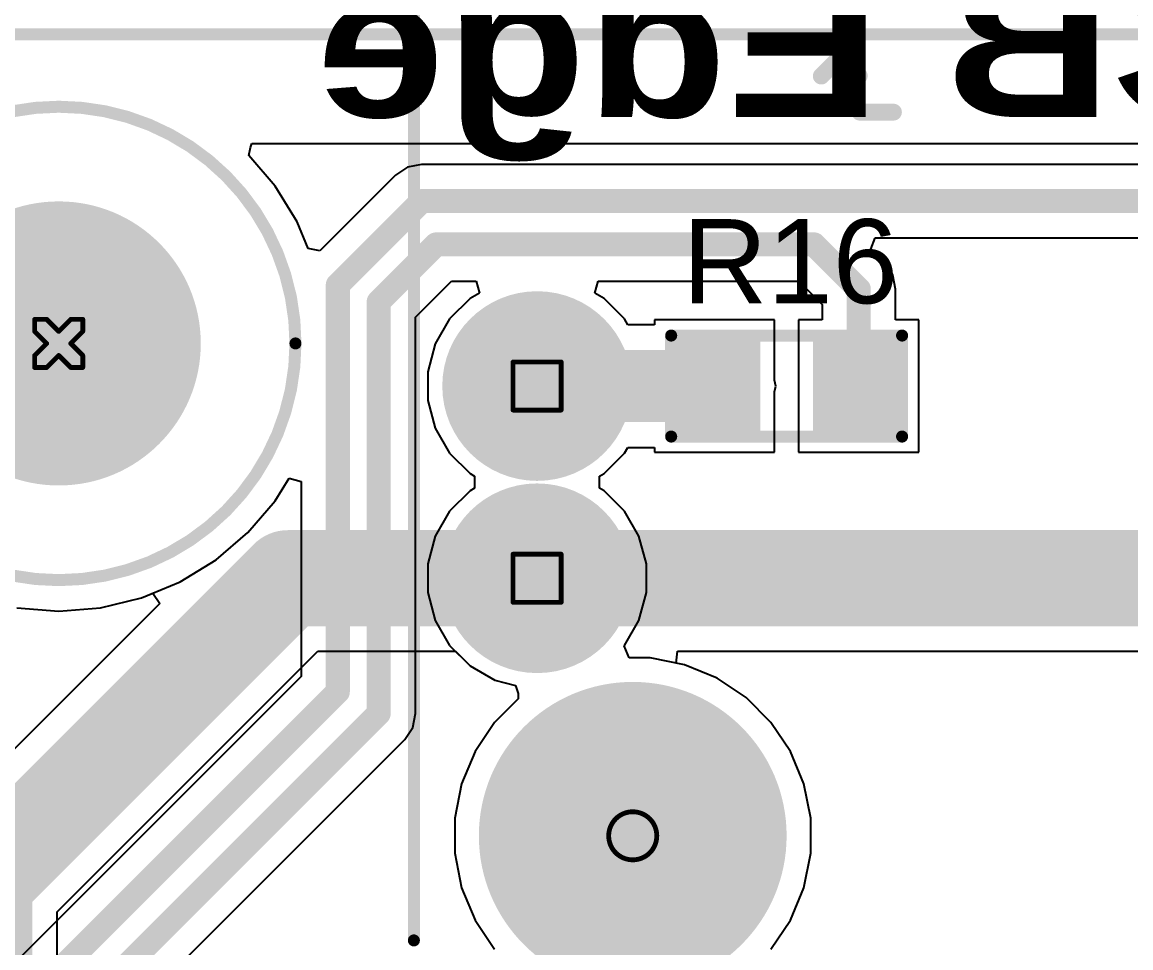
# Model space of a CAD drawing. Header units: inches. Extents: x -0.8 to 12, y -0.1 to 3.7.
# Drawn here: x 0.4478 to 0.9087, y 1.5745 to 1.9594 of the extents above; entities that cross this region are included whole.
import ezdxf

# ---------------------------------------------------------------- set-up
doc = ezdxf.new("R2010")
doc.units = ezdxf.units.IN
doc.header["$MEASUREMENT"] = 0
for name, color, linetype in [('Board Outline', 216, 'Continuous'), ('Bottom Layer', 5, 'Continuous'), ('Bottom Overlay', 54, 'Continuous'), ('Bottom Solder', 6, 'Continuous'), ('Drill Drawing', 1, 'Continuous'), ('Keep-Out Layer', 6, 'Continuous'), ('Multi-Layer', 9, 'Continuous'), ('Pad Holes', 156, 'Continuous'), ('Top Layer', 1, 'Continuous'), ('Top Overlay', 2, 'Continuous'), ('Top Paste', 8, 'Continuous'), ('Top Solder', 216, 'Continuous')]:
    doc.layers.add(name, color=color, linetype=linetype)
doc.styles.add('Arial', font='', dxfattribs={"height": 0.2})
doc.styles.add('Arial Black_Bold', font='', dxfattribs={"height": 0.2})
doc.styles.get('Arial').set_extended_font_data('Arial')
doc.styles.get('Arial Black_Bold').set_extended_font_data('Arial Black', bold=True)

# ---------------------------------------------------------------- blocks, each defined once
blk = doc.blocks.new('ARJM11D7_114_AB_EW2_B_5')
at = {"layer": 'Bottom Layer'}
h = blk.add_hatch(color=5, dxfattribs=at)
edge = h.paths.add_edge_path()
edge.add_arc((-0.26476, 0.2685), 0.03543, 0, 360)
h = blk.add_hatch(color=5, dxfattribs=at)
edge = h.paths.add_edge_path()
edge.add_arc((-0.26476, 0.18858), 0.03543, 0, 360)
at = {"layer": 'Bottom Solder'}
h = blk.add_hatch(color=6, dxfattribs=at)
edge = h.paths.add_edge_path()
edge.add_arc((-0.26476, 0.2685), 0.03943, 0, 360)
h = blk.add_hatch(color=6, dxfattribs=at)
edge = h.paths.add_edge_path()
edge.add_arc((-0.26476, 0.18858), 0.03943, 0, 360)
h = blk.add_hatch(color=6, dxfattribs=at)
edge = h.paths.add_edge_path()
edge.add_arc((-0.225, 0.0815), 0.004, 0, 360)
at = {"layer": 'Multi-Layer'}
h = blk.add_hatch(color=9, dxfattribs=at)
edge = h.paths.add_edge_path()
edge.add_arc((-0.26476, 0.2685), 0.03543, 0, 360)
h = blk.add_hatch(color=9, dxfattribs=at)
edge = h.paths.add_edge_path()
edge.add_arc((-0.26476, 0.18858), 0.03543, 0, 360)
at = {"layer": 'Pad Holes'}
h = blk.add_hatch(color=7, dxfattribs=at)
edge = h.paths.add_edge_path()
edge.add_arc((-0.26476, 0.2685), 0.02047, 0, 360)
h = blk.add_hatch(color=7, dxfattribs=at)
edge = h.paths.add_edge_path()
edge.add_arc((-0.26476, 0.18858), 0.02047, 0, 360)
h = blk.add_hatch(color=7, dxfattribs=at)
edge = h.paths.add_edge_path()
edge.add_arc((-0.225, 0.0815), 0.06398, 0, 360)
at = {"layer": 'Top Layer'}
h = blk.add_hatch(color=1, dxfattribs=at)
edge = h.paths.add_edge_path()
edge.add_arc((-0.26476, 0.2685), 0.03543, 0, 360)
h = blk.add_hatch(color=1, dxfattribs=at)
edge = h.paths.add_edge_path()
edge.add_arc((-0.26476, 0.18858), 0.03543, 0, 360)
at = {"layer": 'Top Solder'}
h = blk.add_hatch(color=216, dxfattribs=at)
edge = h.paths.add_edge_path()
edge.add_arc((-0.26476, 0.2685), 0.03943, 0, 360)
h = blk.add_hatch(color=216, dxfattribs=at)
edge = h.paths.add_edge_path()
edge.add_arc((-0.26476, 0.18858), 0.03943, 0, 360)
h = blk.add_hatch(color=216, dxfattribs=at)
edge = h.paths.add_edge_path()
edge.add_arc((-0.225, 0.0815), 0.004, 0, 360)
at = {"layer": 'Bottom Overlay'}
blk.add_lwpolyline([(-0.316, 0.038, 0.005, 0.005, 0), (-0.316, 0.509, 0.005, 0.005, 0)], format="xyseb", dxfattribs=at)
blk.add_lwpolyline([(-0.31725, 0.038, 0.0025, 0.0025, 1), (-0.31475, 0.038, 0.0025, 0.0025, 1)], format="xyseb", close=True, dxfattribs=at)
at = {"layer": 'Bottom Overlay', "style": 'Arial Black_Bold', "text_generation_flag": 2}
blk.add_text('PCB Edge', height=0.06, rotation=360, dxfattribs=at).set_placement((0.10739, 0.38034))
blk = doc.blocks.new('RES_0603_38')
at = {"layer": 'Top Layer'}
for points in [[(-0.015, 0.0175), (-0.015, -0.0175), (-0.045, -0.0175), (-0.045, 0.0175)], [(0.045, 0.0175), (0.045, -0.0175), (0.015, -0.0175), (0.015, 0.0175)]]:
    blk.add_hatch(color=1, dxfattribs=at).paths.add_polyline_path(points)
at = {"layer": 'Top Paste'}
for points in [[(-0.015, 0.0175), (-0.015, -0.0175), (-0.045, -0.0175), (-0.045, 0.0175)], [(0.045, 0.0175), (0.045, -0.0175), (0.015, -0.0175), (0.015, 0.0175)]]:
    blk.add_hatch(color=8, dxfattribs=at).paths.add_polyline_path(points)
at = {"layer": 'Top Solder'}
for points in [[(-0.011, 0.0215), (-0.011, -0.0215), (-0.049, -0.0215), (-0.049, 0.0215)], [(0.049, 0.0215), (0.049, -0.0215), (0.011, -0.0215), (0.011, 0.0215)]]:
    blk.add_hatch(color=216, dxfattribs=at).paths.add_polyline_path(points)
at = {"layer": 'Top Overlay'}
for points in [[(-0.048, -0.021, 0.005, 0.005, 0), (-0.048, 0.021, 0.005, 0.005, 0)], [(-0.048, 0.021, 0.005, 0.005, 0), (0.048, 0.021, 0.005, 0.005, 0)], [(0.048, -0.021, 0.005, 0.005, 0), (0.048, 0.021, 0.005, 0.005, 0)], [(-0.048, -0.021, 0.005, 0.005, 0), (0.048, -0.021, 0.005, 0.005, 0)]]:
    blk.add_lwpolyline(points, format="xyseb", dxfattribs=at)
for points in [[(-0.04925, 0.021, 0.0025, 0.0025, 1), (-0.04675, 0.021, 0.0025, 0.0025, 1)], [(-0.04925, 0.021, 0.0025, 0.0025, 1), (-0.04675, 0.021, 0.0025, 0.0025, 1)], [(0.04675, 0.021, 0.0025, 0.0025, 1), (0.04925, 0.021, 0.0025, 0.0025, 1)], [(0.04675, 0.021, 0.0025, 0.0025, 1), (0.04925, 0.021, 0.0025, 0.0025, 1)], [(-0.04925, -0.021, 0.0025, 0.0025, 1), (-0.04675, -0.021, 0.0025, 0.0025, 1)], [(-0.04925, -0.021, 0.0025, 0.0025, 1), (-0.04675, -0.021, 0.0025, 0.0025, 1)], [(0.04675, -0.021, 0.0025, 0.0025, 1), (0.04925, -0.021, 0.0025, 0.0025, 1)], [(0.04675, -0.021, 0.0025, 0.0025, 1), (0.04925, -0.021, 0.0025, 0.0025, 1)]]:
    blk.add_lwpolyline(points, format="xyseb", close=True, dxfattribs=at)

msp = doc.modelspace()

# ---------------------------------------------------------------- hatches: boundary and pattern name
at = {"layer": 'Bottom Solder'}
h = msp.add_hatch(color=6, dxfattribs=at)
edge = h.paths.add_edge_path()
edge.add_arc((0.46295, 1.82583), 0.004, 0, 360)
at = {"layer": 'Pad Holes'}
h = msp.add_hatch(color=7, dxfattribs=at)
edge = h.paths.add_edge_path()
edge.add_arc((0.46295, 1.82583), 0.05906, 0, 360)
at = {"layer": 'Top Solder'}
h = msp.add_hatch(color=216, dxfattribs=at)
edge = h.paths.add_edge_path()
edge.add_arc((0.46295, 1.82583), 0.004, 0, 360)

# ---------------------------------------------------------------- linework, layer by layer
at = {"layer": 'Board Outline'}
msp.add_lwpolyline([(0, 1.95441, 0.005, 0.005, 0), (1.29921, 1.95441, 0.005, 0.005, 0)], format="xyseb", dxfattribs=at)
msp.add_lwpolyline([(0, 1.95441, 0.005, 0.005, 0), (1.29921, 1.95441, 0.005, 0.005, 0)], format="xyseb", dxfattribs=at)
at = {"layer": 'Bottom Layer'}
for p, q in [((0.48036, 1.71593), (0.49734, 1.72)), ((0.49734, 1.72), (0.50212, 1.72199)), ((0.50212, 1.72199), (0.50496, 1.71775)), ((0.50496, 1.71775), (0.4106, 1.6234)), ((0.44555, 1.71593), (0.46295, 1.71456)), ((0.46295, 1.71456), (0.48036, 1.71593)), ((0.46226, 1.58947), (0.57072, 1.69793)), ((0.57072, 1.69793), (0.62786, 1.69793)), ((0.62786, 1.69793), (0.63395, 1.69183)), ((0.7197, 1.69293), (0.72019, 1.69793)), ((0.72019, 1.69793), (1.13303, 1.69793)), ((0.63395, 1.69183), (0.64431, 1.68585)), ((0.72319, 1.69224), (0.7197, 1.69293)), ((0.73665, 1.68666), (0.72319, 1.69224)), ((0.64431, 1.68585), (0.65292, 1.68355)), ((0.65292, 1.68355), (0.65391, 1.68032)), ((0.74877, 1.67856), (0.73665, 1.68666)), ((0.65398, 1.67809), (0.64415, 1.66826)), ((0.65391, 1.68032), (0.65398, 1.67809)), ((0.75908, 1.66826), (0.74877, 1.67856)), ((0.64415, 1.66826), (0.63606, 1.65614)), ((0.76717, 1.65614), (0.75908, 1.66826)), ((0.63606, 1.65614), (0.63048, 1.64268)), ((0.77275, 1.64268), (0.76717, 1.65614)), ((0.63048, 1.64268), (0.62764, 1.62839)), ((0.77559, 1.62839), (0.77275, 1.64268)), ((0.62764, 1.62839), (0.62764, 1.61382)), ((0.77559, 1.61382), (0.77559, 1.62839)), ((0.62764, 1.61382), (0.63048, 1.59952)), ((0.77275, 1.59952), (0.77559, 1.61382)), ((0.63048, 1.59952), (0.63606, 1.58606)), ((0.76717, 1.58606), (0.77275, 1.59952)), ((0.46226, 1.43574), (0.46226, 1.58947)), ((0.63606, 1.58606), (0.64415, 1.57395)), ((0.75908, 1.57395), (0.76717, 1.58606))]:
    msp.add_line(p, q, dxfattribs=at)
for points in [[(0.432, 1.602, 0.04, 0.04, 0), (0.55819, 1.72819, 0.04, 0.04, 0)], [(0.55819, 1.72819, 0.04, 0.04, 0), (0.66185, 1.72819, 0.04, 0.04, 0)], [(0.66185, 1.72819, 0.04, 0.04, 0), (1.17594, 1.72819, 0.04, 0.04, 0)], [(0.432, 0.844, 0.04, 0.04, 0), (0.432, 1.602, 0.04, 0.04, 0)]]:
    msp.add_lwpolyline(points, format="xyseb", dxfattribs=at)
for points in [[(0.54819, 1.72819, 0.02, 0.02, 1), (0.56819, 1.72819, 0.02, 0.02, 1)], [(0.54819, 1.72819, 0.02, 0.02, 1), (0.56819, 1.72819, 0.02, 0.02, 1)], [(0.65185, 1.72819, 0.02, 0.02, 1), (0.67185, 1.72819, 0.02, 0.02, 1)], [(0.65185, 1.72819, 0.02, 0.02, 1), (0.67185, 1.72819, 0.02, 0.02, 1)], [(0.422, 1.602, 0.02, 0.02, 1), (0.442, 1.602, 0.02, 0.02, 1)], [(0.422, 1.602, 0.02, 0.02, 1), (0.442, 1.602, 0.02, 0.02, 1)]]:
    msp.add_lwpolyline(points, format="xyseb", close=True, dxfattribs=at)
at = {"layer": 'Bottom Overlay'}
for points in [[(0.78, 1.937, 0.007, 0.007, 0), (0.78789, 1.94489, 0.007, 0.007, 0)], [(0.78789, 1.945, 0.007, 0.007, 0), (0.79578, 1.93711, 0.007, 0.007, 0)], [(0.78789, 1.93011, 0.007, 0.007, 0), (0.78789, 1.945, 0.007, 0.007, 0)], [(0.78789, 1.93011, 0.007, 0.007, 0), (0.796, 1.922, 0.007, 0.007, 0)], [(0.796, 1.922, 0.007, 0.007, 0), (0.81, 1.922, 0.007, 0.007, 0)]]:
    msp.add_lwpolyline(points, format="xyseb", dxfattribs=at)
for points in [[(0.78614, 1.945, 0.0035, 0.0035, 1), (0.78964, 1.945, 0.0035, 0.0035, 1)], [(0.78614, 1.945, 0.0035, 0.0035, 1), (0.78964, 1.945, 0.0035, 0.0035, 1)], [(0.78614, 1.94489, 0.0035, 0.0035, 1), (0.78964, 1.94489, 0.0035, 0.0035, 1)], [(0.79403, 1.93711, 0.0035, 0.0035, 1), (0.79753, 1.93711, 0.0035, 0.0035, 1)], [(0.77825, 1.937, 0.0035, 0.0035, 1), (0.78175, 1.937, 0.0035, 0.0035, 1)], [(0.78614, 1.93011, 0.0035, 0.0035, 1), (0.78964, 1.93011, 0.0035, 0.0035, 1)], [(0.78614, 1.93011, 0.0035, 0.0035, 1), (0.78964, 1.93011, 0.0035, 0.0035, 1)], [(0.79425, 1.922, 0.0035, 0.0035, 1), (0.79775, 1.922, 0.0035, 0.0035, 1)], [(0.79425, 1.922, 0.0035, 0.0035, 1), (0.79775, 1.922, 0.0035, 0.0035, 1)], [(0.80825, 1.922, 0.0035, 0.0035, 1), (0.81175, 1.922, 0.0035, 0.0035, 1)]]:
    msp.add_lwpolyline(points, format="xyseb", close=True, dxfattribs=at)
at = {"layer": 'Drill Drawing'}
for points in [[(0.45295, 1.83083, 0.002, 0.002, 0), (0.45295, 1.83583, 0.002, 0.002, 0)], [(0.45295, 1.83583, 0.002, 0.002, 0), (0.45795, 1.83583, 0.002, 0.002, 0)], [(0.45795, 1.83583, 0.002, 0.002, 0), (0.46295, 1.83083, 0.002, 0.002, 0)], [(0.46295, 1.83083, 0.002, 0.002, 0), (0.46795, 1.83583, 0.002, 0.002, 0)], [(0.46795, 1.83583, 0.002, 0.002, 0), (0.47295, 1.83583, 0.002, 0.002, 0)], [(0.47295, 1.83083, 0.002, 0.002, 0), (0.47295, 1.83583, 0.002, 0.002, 0)], [(0.45295, 1.83083, 0.002, 0.002, 0), (0.45795, 1.82583, 0.002, 0.002, 0)], [(0.46795, 1.82583, 0.002, 0.002, 0), (0.47295, 1.83083, 0.002, 0.002, 0)], [(0.45295, 1.82083, 0.002, 0.002, 0), (0.45795, 1.82583, 0.002, 0.002, 0)], [(0.46795, 1.82583, 0.002, 0.002, 0), (0.47295, 1.82083, 0.002, 0.002, 0)], [(0.45295, 1.81583, 0.002, 0.002, 0), (0.45295, 1.82083, 0.002, 0.002, 0)], [(0.45795, 1.81583, 0.002, 0.002, 0), (0.46295, 1.82083, 0.002, 0.002, 0)], [(0.46295, 1.82083, 0.002, 0.002, 0), (0.46795, 1.81583, 0.002, 0.002, 0)], [(0.47295, 1.81583, 0.002, 0.002, 0), (0.47295, 1.82083, 0.002, 0.002, 0)], [(0.45295, 1.81583, 0.002, 0.002, 0), (0.45795, 1.81583, 0.002, 0.002, 0)], [(0.46795, 1.81583, 0.002, 0.002, 0), (0.47295, 1.81583, 0.002, 0.002, 0)], [(0.65185, 1.81811, 0.002, 0.002, 0), (0.67185, 1.81811, 0.002, 0.002, 0)], [(0.65185, 1.79811, 0.002, 0.002, 0), (0.65185, 1.81811, 0.002, 0.002, 0)], [(0.67185, 1.79811, 0.002, 0.002, 0), (0.67185, 1.81811, 0.002, 0.002, 0)], [(0.65185, 1.79811, 0.002, 0.002, 0), (0.67185, 1.79811, 0.002, 0.002, 0)], [(0.65185, 1.73819, 0.002, 0.002, 0), (0.67185, 1.73819, 0.002, 0.002, 0)], [(0.65185, 1.71819, 0.002, 0.002, 0), (0.65185, 1.73819, 0.002, 0.002, 0)], [(0.67185, 1.71819, 0.002, 0.002, 0), (0.67185, 1.73819, 0.002, 0.002, 0)], [(0.65185, 1.71819, 0.002, 0.002, 0), (0.67185, 1.71819, 0.002, 0.002, 0)]]:
    msp.add_lwpolyline(points, format="xyseb", dxfattribs=at)
for points in [[(0.45245, 1.83583, 0.001, 0.001, 1), (0.45345, 1.83583, 0.001, 0.001, 1)], [(0.45245, 1.83583, 0.001, 0.001, 1), (0.45345, 1.83583, 0.001, 0.001, 1)], [(0.45745, 1.83583, 0.001, 0.001, 1), (0.45845, 1.83583, 0.001, 0.001, 1)], [(0.45745, 1.83583, 0.001, 0.001, 1), (0.45845, 1.83583, 0.001, 0.001, 1)], [(0.46745, 1.83583, 0.001, 0.001, 1), (0.46845, 1.83583, 0.001, 0.001, 1)], [(0.46745, 1.83583, 0.001, 0.001, 1), (0.46845, 1.83583, 0.001, 0.001, 1)], [(0.47245, 1.83583, 0.001, 0.001, 1), (0.47345, 1.83583, 0.001, 0.001, 1)], [(0.47245, 1.83583, 0.001, 0.001, 1), (0.47345, 1.83583, 0.001, 0.001, 1)], [(0.45245, 1.83083, 0.001, 0.001, 1), (0.45345, 1.83083, 0.001, 0.001, 1)], [(0.45245, 1.83083, 0.001, 0.001, 1), (0.45345, 1.83083, 0.001, 0.001, 1)], [(0.46245, 1.83083, 0.001, 0.001, 1), (0.46345, 1.83083, 0.001, 0.001, 1)], [(0.46245, 1.83083, 0.001, 0.001, 1), (0.46345, 1.83083, 0.001, 0.001, 1)], [(0.47245, 1.83083, 0.001, 0.001, 1), (0.47345, 1.83083, 0.001, 0.001, 1)], [(0.47245, 1.83083, 0.001, 0.001, 1), (0.47345, 1.83083, 0.001, 0.001, 1)], [(0.45745, 1.82583, 0.001, 0.001, 1), (0.45845, 1.82583, 0.001, 0.001, 1)], [(0.45745, 1.82583, 0.001, 0.001, 1), (0.45845, 1.82583, 0.001, 0.001, 1)], [(0.46745, 1.82583, 0.001, 0.001, 1), (0.46845, 1.82583, 0.001, 0.001, 1)], [(0.46745, 1.82583, 0.001, 0.001, 1), (0.46845, 1.82583, 0.001, 0.001, 1)], [(0.45245, 1.82083, 0.001, 0.001, 1), (0.45345, 1.82083, 0.001, 0.001, 1)], [(0.45245, 1.82083, 0.001, 0.001, 1), (0.45345, 1.82083, 0.001, 0.001, 1)], [(0.46245, 1.82083, 0.001, 0.001, 1), (0.46345, 1.82083, 0.001, 0.001, 1)], [(0.46245, 1.82083, 0.001, 0.001, 1), (0.46345, 1.82083, 0.001, 0.001, 1)], [(0.47245, 1.82083, 0.001, 0.001, 1), (0.47345, 1.82083, 0.001, 0.001, 1)], [(0.47245, 1.82083, 0.001, 0.001, 1), (0.47345, 1.82083, 0.001, 0.001, 1)], [(0.45245, 1.81583, 0.001, 0.001, 1), (0.45345, 1.81583, 0.001, 0.001, 1)], [(0.45245, 1.81583, 0.001, 0.001, 1), (0.45345, 1.81583, 0.001, 0.001, 1)], [(0.45745, 1.81583, 0.001, 0.001, 1), (0.45845, 1.81583, 0.001, 0.001, 1)], [(0.45745, 1.81583, 0.001, 0.001, 1), (0.45845, 1.81583, 0.001, 0.001, 1)], [(0.46745, 1.81583, 0.001, 0.001, 1), (0.46845, 1.81583, 0.001, 0.001, 1)], [(0.46745, 1.81583, 0.001, 0.001, 1), (0.46845, 1.81583, 0.001, 0.001, 1)], [(0.47245, 1.81583, 0.001, 0.001, 1), (0.47345, 1.81583, 0.001, 0.001, 1)], [(0.47245, 1.81583, 0.001, 0.001, 1), (0.47345, 1.81583, 0.001, 0.001, 1)], [(0.65135, 1.81811, 0.001, 0.001, 1), (0.65235, 1.81811, 0.001, 0.001, 1)], [(0.65135, 1.81811, 0.001, 0.001, 1), (0.65235, 1.81811, 0.001, 0.001, 1)], [(0.67135, 1.81811, 0.001, 0.001, 1), (0.67235, 1.81811, 0.001, 0.001, 1)], [(0.67135, 1.81811, 0.001, 0.001, 1), (0.67235, 1.81811, 0.001, 0.001, 1)], [(0.65135, 1.79811, 0.001, 0.001, 1), (0.65235, 1.79811, 0.001, 0.001, 1)], [(0.65135, 1.79811, 0.001, 0.001, 1), (0.65235, 1.79811, 0.001, 0.001, 1)], [(0.67135, 1.79811, 0.001, 0.001, 1), (0.67235, 1.79811, 0.001, 0.001, 1)], [(0.67135, 1.79811, 0.001, 0.001, 1), (0.67235, 1.79811, 0.001, 0.001, 1)], [(0.65135, 1.73819, 0.001, 0.001, 1), (0.65235, 1.73819, 0.001, 0.001, 1)], [(0.65135, 1.73819, 0.001, 0.001, 1), (0.65235, 1.73819, 0.001, 0.001, 1)], [(0.67135, 1.73819, 0.001, 0.001, 1), (0.67235, 1.73819, 0.001, 0.001, 1)], [(0.67135, 1.73819, 0.001, 0.001, 1), (0.67235, 1.73819, 0.001, 0.001, 1)], [(0.65135, 1.71819, 0.001, 0.001, 1), (0.65235, 1.71819, 0.001, 0.001, 1)], [(0.65135, 1.71819, 0.001, 0.001, 1), (0.65235, 1.71819, 0.001, 0.001, 1)], [(0.67135, 1.71819, 0.001, 0.001, 1), (0.67235, 1.71819, 0.001, 0.001, 1)], [(0.67135, 1.71819, 0.001, 0.001, 1), (0.67235, 1.71819, 0.001, 0.001, 1)], [(0.71161, 1.6211, 0.002, 0.002, 1), (0.69161, 1.6211, 0.002, 0.002, 1)], [(0.69111, 1.6211, 0.001, 0.001, 1), (0.69211, 1.6211, 0.001, 0.001, 1)], [(0.71111, 1.6211, 0.001, 0.001, 1), (0.71211, 1.6211, 0.001, 0.001, 1)]]:
    msp.add_lwpolyline(points, format="xyseb", close=True, dxfattribs=at)
at = {"layer": 'Keep-Out Layer'}
for points in [[(0.56138, 1.82583, 0.005, 0.005, 1), (0.36453, 1.82583, 0.005, 0.005, 1)], [(0.56013, 1.82583, 0.0025, 0.0025, 1), (0.56263, 1.82583, 0.0025, 0.0025, 1)]]:
    msp.add_lwpolyline(points, format="xyseb", close=True, dxfattribs=at)
at = {"layer": 'Top Layer'}
for p, q in [((0.54268, 1.90735), (0.54329, 1.909)), ((0.54329, 1.909), (1.19923, 1.909)), ((0.54206, 1.904), (0.54268, 1.90735)), ((0.55297, 1.89123), (0.54206, 1.904)), ((0.60797, 1.89913), (0.60301, 1.89581)), ((0.61383, 1.90029), (0.60797, 1.89913)), ((1.024, 1.90029), (0.61383, 1.90029)), ((0.60301, 1.89581), (0.57156, 1.86436)), ((0.56209, 1.87634), (0.55297, 1.89123)), ((0.56665, 1.86533), (0.56209, 1.87634)), ((0.80054, 1.86509), (0.80246, 1.86971)), ((0.80246, 1.86971), (1.01767, 1.86971)), ((0.57156, 1.86436), (0.56665, 1.86533)), ((0.8064, 1.85922), (0.80054, 1.86509)), ((0.80972, 1.85426), (0.8064, 1.85922)), ((0.81088, 1.84841), (0.80972, 1.85426)), ((0.61129, 1.83679), (0.6262, 1.85171)), ((0.6262, 1.85171), (0.63649, 1.85171)), ((0.63649, 1.85171), (0.63783, 1.84671)), ((0.68587, 1.84671), (0.68721, 1.85171)), ((0.68721, 1.85171), (0.77067, 1.85171)), ((0.77067, 1.85171), (0.7803, 1.84207)), ((0.81088, 1.83561), (0.81088, 1.84841)), ((0.63395, 1.84447), (0.62549, 1.83601)), ((0.63783, 1.84671), (0.63395, 1.84447)), ((0.68975, 1.84447), (0.68587, 1.84671)), ((0.69821, 1.83601), (0.68975, 1.84447)), ((0.7803, 1.84207), (0.7803, 1.83561)), ((0.61129, 1.67199), (0.61129, 1.83679)), ((0.62549, 1.83601), (0.61951, 1.82565)), ((0.6996, 1.8336), (0.69821, 1.83601)), ((0.76059, 1.83561), (0.71059, 1.83561)), ((0.71059, 1.83561), (0.71059, 1.8336)), ((0.76059, 1.81057), (0.76059, 1.83561)), ((0.7803, 1.83561), (0.77059, 1.83561)), ((0.77059, 1.83561), (0.77059, 1.78061)), ((0.82059, 1.83561), (0.81088, 1.83561)), ((0.82059, 1.78061), (0.82059, 1.83561)), ((0.71059, 1.8336), (0.6996, 1.8336)), ((0.61951, 1.82565), (0.61642, 1.81409)), ((0.61642, 1.81409), (0.61642, 1.80213)), ((0.76108, 1.80811), (0.76059, 1.81057)), ((0.76059, 1.80565), (0.76108, 1.80811)), ((0.76059, 1.78061), (0.76059, 1.80565)), ((0.61642, 1.80213), (0.61951, 1.79057)), ((0.61951, 1.79057), (0.62549, 1.78021)), ((0.62549, 1.78021), (0.63395, 1.77175)), ((0.68975, 1.77175), (0.69821, 1.78021)), ((0.69821, 1.78021), (0.6996, 1.78262)), ((0.6996, 1.78262), (0.71059, 1.78262)), ((0.71059, 1.78262), (0.71059, 1.78061)), ((0.71059, 1.78061), (0.76059, 1.78061)), ((0.77059, 1.78061), (0.82059, 1.78061)), ((0.63395, 1.77175), (0.63587, 1.77065)), ((0.63587, 1.77065), (0.63587, 1.76565)), ((0.68783, 1.77065), (0.68975, 1.77175)), ((0.68783, 1.76565), (0.68783, 1.77065)), ((0.55297, 1.76042), (0.5587, 1.76977)), ((0.5587, 1.76977), (0.5637, 1.76836)), ((0.5637, 1.76836), (0.5637, 1.68733)), ((0.63587, 1.76565), (0.63395, 1.76454)), ((0.68975, 1.76454), (0.68783, 1.76565)), ((0.63395, 1.76454), (0.62549, 1.75609)), ((0.69821, 1.75609), (0.68975, 1.76454)), ((0.54163, 1.74715), (0.55297, 1.76042)), ((0.62549, 1.75609), (0.61951, 1.74573)), ((0.70419, 1.74573), (0.69821, 1.75609)), ((0.52835, 1.73581), (0.54163, 1.74715)), ((0.61951, 1.74573), (0.61642, 1.73417)), ((0.70728, 1.73417), (0.70419, 1.74573)), ((0.51347, 1.72669), (0.52835, 1.73581)), ((0.61642, 1.73417), (0.61642, 1.72221)), ((0.70728, 1.72221), (0.70728, 1.73417)), ((0.49734, 1.72), (0.51347, 1.72669)), ((0.48036, 1.71593), (0.49734, 1.72)), ((0.61642, 1.72221), (0.61951, 1.71065)), ((0.70419, 1.71065), (0.70728, 1.72221)), ((0.44555, 1.71593), (0.46295, 1.71456)), ((0.46295, 1.71456), (0.48036, 1.71593)), ((0.61951, 1.71065), (0.62549, 1.70029)), ((0.69821, 1.70029), (0.70419, 1.71065)), ((0.62549, 1.70029), (0.63395, 1.69183)), ((0.69799, 1.70008), (0.69821, 1.70029)), ((0.70006, 1.69508), (0.69799, 1.70008)), ((0.63395, 1.69183), (0.64431, 1.68585)), ((0.7089, 1.69508), (0.70006, 1.69508)), ((0.72319, 1.69224), (0.7089, 1.69508)), ((0.73665, 1.68666), (0.72319, 1.69224)), ((0.5637, 1.68733), (0.15119, 1.27481)), ((0.64431, 1.68585), (0.65292, 1.68355)), ((0.65292, 1.68355), (0.65391, 1.68032)), ((0.74877, 1.67856), (0.73665, 1.68666)), ((0.65398, 1.67809), (0.64415, 1.66826)), ((0.65391, 1.68032), (0.65398, 1.67809)), ((0.75908, 1.66826), (0.74877, 1.67856)), ((0.61012, 1.66614), (0.61129, 1.67199)), ((0.60681, 1.66118), (0.61012, 1.66614)), ((0.64415, 1.66826), (0.63606, 1.65614)), ((0.76717, 1.65614), (0.75908, 1.66826)), ((0.20329, 1.25767), (0.60681, 1.66118)), ((0.63606, 1.65614), (0.63048, 1.64268)), ((0.77275, 1.64268), (0.76717, 1.65614)), ((0.63048, 1.64268), (0.62764, 1.62839)), ((0.77559, 1.62839), (0.77275, 1.64268)), ((0.62764, 1.62839), (0.62764, 1.61382)), ((0.77559, 1.61382), (0.77559, 1.62839)), ((0.62764, 1.61382), (0.63048, 1.59952)), ((0.77275, 1.59952), (0.77559, 1.61382)), ((0.63048, 1.59952), (0.63606, 1.58606)), ((0.76717, 1.58606), (0.77275, 1.59952)), ((0.63606, 1.58606), (0.64415, 1.57395)), ((0.75908, 1.57395), (0.76717, 1.58606))]:
    msp.add_line(p, q, dxfattribs=at)
for points in [[(0.57899, 1.85017, 0.01, 0.01, 0), (0.61383, 1.885, 0.01, 0.01, 0)], [(0.61383, 1.885, 0.01, 0.01, 0), (1.024, 1.885, 0.01, 0.01, 0)], [(0.59599, 1.84312, 0.01, 0.01, 0), (0.61987, 1.867, 0.01, 0.01, 0)], [(0.61987, 1.867, 0.01, 0.01, 0), (0.777, 1.867, 0.01, 0.01, 0)], [(0.777, 1.867, 0.01, 0.01, 0), (0.79559, 1.84841, 0.01, 0.01, 0)], [(0.57899, 1.68099, 0.01, 0.01, 0), (0.57899, 1.85017, 0.01, 0.01, 0)], [(0.79559, 1.80811, 0.01, 0.01, 0), (0.79559, 1.84841, 0.01, 0.01, 0)], [(0.59599, 1.67199, 0.01, 0.01, 0), (0.59599, 1.84312, 0.01, 0.01, 0)], [(0.66185, 1.80811, 0.03, 0.03, 0), (0.73559, 1.80811, 0.03, 0.03, 0)], [(0.162, 1.264, 0.01, 0.01, 0), (0.57899, 1.68099, 0.01, 0.01, 0)], [(0.188, 1.264, 0.01, 0.01, 0), (0.59599, 1.67199, 0.01, 0.01, 0)]]:
    msp.add_lwpolyline(points, format="xyseb", dxfattribs=at)
for points in [[(0.61133, 1.885, 0.005, 0.005, 1), (0.61633, 1.885, 0.005, 0.005, 1)], [(0.61133, 1.885, 0.005, 0.005, 1), (0.61633, 1.885, 0.005, 0.005, 1)], [(0.61737, 1.867, 0.005, 0.005, 1), (0.62237, 1.867, 0.005, 0.005, 1)], [(0.61737, 1.867, 0.005, 0.005, 1), (0.62237, 1.867, 0.005, 0.005, 1)], [(0.7745, 1.867, 0.005, 0.005, 1), (0.7795, 1.867, 0.005, 0.005, 1)], [(0.7745, 1.867, 0.005, 0.005, 1), (0.7795, 1.867, 0.005, 0.005, 1)], [(0.57649, 1.85017, 0.005, 0.005, 1), (0.58149, 1.85017, 0.005, 0.005, 1)], [(0.57649, 1.85017, 0.005, 0.005, 1), (0.58149, 1.85017, 0.005, 0.005, 1)], [(0.79309, 1.84841, 0.005, 0.005, 1), (0.79809, 1.84841, 0.005, 0.005, 1)], [(0.79309, 1.84841, 0.005, 0.005, 1), (0.79809, 1.84841, 0.005, 0.005, 1)], [(0.59349, 1.84312, 0.005, 0.005, 1), (0.59849, 1.84312, 0.005, 0.005, 1)], [(0.59349, 1.84312, 0.005, 0.005, 1), (0.59849, 1.84312, 0.005, 0.005, 1)], [(0.65435, 1.80811, 0.015, 0.015, 1), (0.66935, 1.80811, 0.015, 0.015, 1)], [(0.72809, 1.80811, 0.015, 0.015, 1), (0.74309, 1.80811, 0.015, 0.015, 1)], [(0.79309, 1.80811, 0.005, 0.005, 1), (0.79809, 1.80811, 0.005, 0.005, 1)], [(0.57649, 1.68099, 0.005, 0.005, 1), (0.58149, 1.68099, 0.005, 0.005, 1)], [(0.57649, 1.68099, 0.005, 0.005, 1), (0.58149, 1.68099, 0.005, 0.005, 1)], [(0.59349, 1.67199, 0.005, 0.005, 1), (0.59849, 1.67199, 0.005, 0.005, 1)], [(0.59349, 1.67199, 0.005, 0.005, 1), (0.59849, 1.67199, 0.005, 0.005, 1)]]:
    msp.add_lwpolyline(points, format="xyseb", close=True, dxfattribs=at)

# ---------------------------------------------------------------- block references
for name, p in [('ARJM11D7_114_AB_EW2_B_5', (0.92661, 1.53961)), ('RES_0603_38', (0.76559, 1.80811))]:
    msp.add_blockref(name, p)

# ---------------------------------------------------------------- texts
at = {"layer": 'Top Overlay', "style": 'Arial'}
msp.add_text('R16', height=0.035, dxfattribs=at).set_placement((0.72226, 1.84251))

doc.saveas('drawing.dxf')
